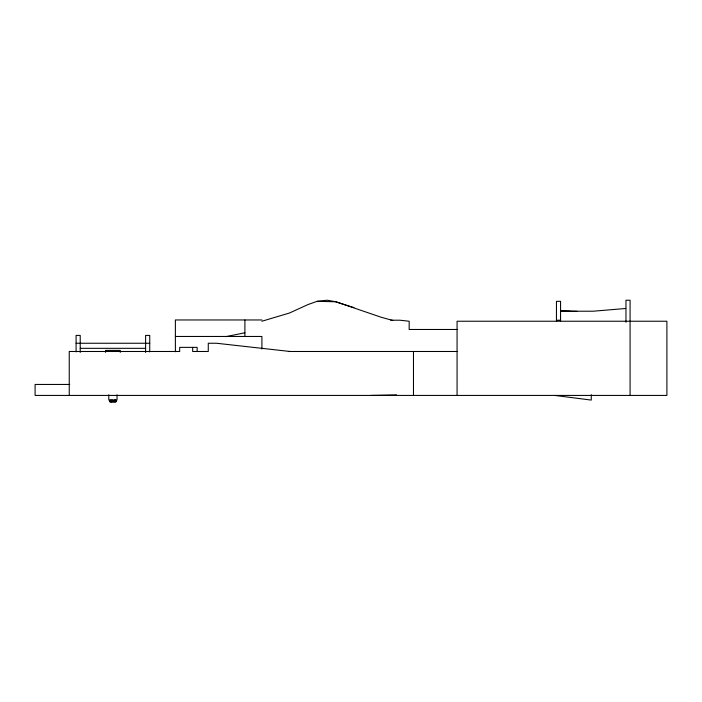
<?xml version="1.0" encoding="UTF-8"?>
<svg xmlns="http://www.w3.org/2000/svg" width="702" height="702" viewBox="0 0 702 702"><rect width="100%" height="100%" fill="white"/><g stroke="black" fill="none" stroke-linecap="round" stroke-linejoin="round"><path stroke-width="1.05" d="M591.303 394.708L591.259 400.087L554.738 395.428M113.18 401.781L114.461 400.061L110.732 400.061L110.732 401.781M113.645 401.781L115.102 400.061L116.005 400.061L116.005 401.781L109.828 401.781L109.828 400.061L111.135 400.921L111.135 401.781M392.804 320.437L381.555 317.374L335.889 301.763L327.255 300.219L317.128 301.325L307.924 304.589L289.514 313.004L261.899 321.235M225.93 336.644L244.84 332.774M370.551 395.428L396.586 394.875M317.128 301.325L335.538 301.763L353.948 307.59M261.899 319.963L175.386 319.963L175.386 351.728M390.76 320.209L399.964 320.209L409.169 321.235L409.169 329.475L457.406 329.475M556.449 320.209L560.565 320.209M175.386 336.46L261.899 336.46L261.899 349.008M76.097 343.252L149.737 343.252M80.221 348.324L145.612 348.324M288.382 351.491L457.063 351.491M69.744 384.442L35.1 384.442L35.1 395.428L666.9 395.428L666.9 321.235L457.063 321.235L457.063 395.428M570.375 311.337L560.565 311.214L593.26 311.214L625.965 308.459L625.965 322.271M560.565 311.039L576.912 311.337M290.154 351.491L216.514 343.252L208.275 343.252L208.275 351.491L192.673 351.491L192.673 347.367M112.653 401.781L112.118 400.061L112.118 401.781M630.08 395.428L630.08 300.219L625.965 300.219L625.965 308.16M560.565 321.323L560.565 301.325L556.449 301.325L556.449 321.235M413.478 351.491L413.478 395.428M244.901 319.963L244.901 336.46M197.139 351.491L197.139 347.367L179.694 347.367L179.694 351.491L69.244 351.491L69.244 395.428M149.737 351.921L149.737 335.416L145.612 335.416L145.612 352.465M120.27 352.36L120.27 350.403L105.563 350.403L105.563 352.36M117.032 394.787L117.032 400.061M115.9 400.061L115.9 401.781M115.593 400.061L115.593 401.781M115.102 400.061L115.102 401.781M114.909 400.921L114.979 401.781M114.698 400.921L114.698 401.781M114.461 400.061L114.373 401.781M113.943 400.921L113.943 401.781M112.917 400.061L112.917 401.781M112.381 400.921L111.89 401.781M111.46 400.921L111.46 401.781M111.372 400.061L111.372 401.781M110.855 400.921L110.925 401.781M110.24 400.061L110.24 401.781M109.933 400.061L109.933 401.781M108.792 394.787L108.792 400.061M80.221 352.465L80.221 335.416L76.097 335.416L76.097 351.921"/></g></svg>
